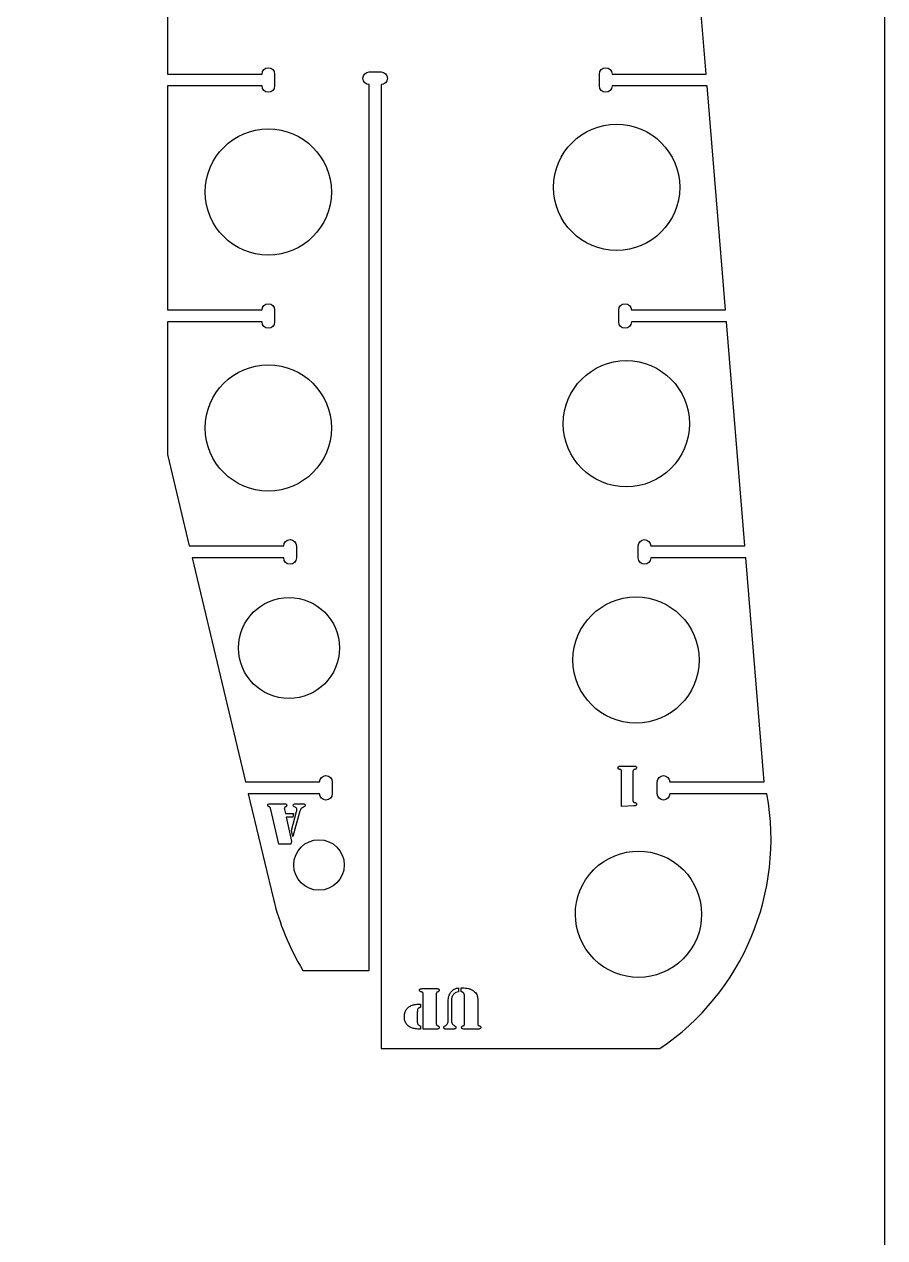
# Model space of a CAD drawing. Header units: inches. Extents: x -96 to 0, y -48 to 0.
# Drawn here: x -8.52 to 0, y -35.99 to -23.97 of the extents above; entities that cross this region are included whole.
import ezdxf

# ---------------------------------------------------------------- set-up
doc = ezdxf.new("R2010")
doc.units = ezdxf.units.IN
doc.layers.get('0').update_dxf_attribs({"linetype": 'CONTINUOUS'})

msp = doc.modelspace()

# ---------------------------------------------------------------- linework, layer by layer
for p, q in [((-2.6167672689733545, -31.316070403250855), (-2.4846060895772433, -31.316070403250855)), ((-2.606510858389618, -31.716070416016574), (-2.606510858389618, -31.37174804059137)), ((-2.4945694635461635, -31.37174804059137), (-2.4945694635461635, -31.646033785085713)), ((-6.089784669433525, -31.688841338246725), (-5.943557556528278, -31.688841338246725)), ((-5.838942170920806, -31.688841338246725), (-5.764509933568363, -31.688841338246725)), ((-2.4846060895772433, -31.709623540091435), (-2.606510858389618, -31.716070416016574)), ((-2.4816756882294895, -31.67621694360729), (-2.471419277645753, -31.677682138414568)), ((-6.000700412142467, -32.08884135101245), (-6.082165623582726, -31.74451897558724)), ((-5.9467809944908465, -31.74451897558724), (-5.937403717217954, -31.787009859662255)), ((-5.937403717217954, -31.787009859662255), (-5.855645469162879, -31.787009859662255)), ((-5.9291985864043255, -31.821881627487283), (-5.875279168752706, -32.06012341076454)), ((-5.863557551628494, -31.821881627487283), (-5.9291985864043255, -31.821881627487283)), ((-5.877330448522814, -31.95374977026858), (-5.825462316507901, -31.764445746991477)), ((-5.855645469162879, -31.787009859662255), (-5.863557551628494, -31.821881627487283)), ((-5.796158285430569, -31.772943914419926), (-5.862385393436032, -32.014409112193356)), ((-5.840407377461282, -31.722834007960504), (-5.850663788045018, -31.718145375190655)), ((-5.862385393436032, -32.014409112193356), (-5.877330448522814, -31.95374977026858)), ((-5.875279168752706, -32.06012341076454), (-5.882605177988689, -32.08884135101245)), ((-5.882605177988689, -32.08884135101245), (-6.000700412142467, -32.08884135101245)), ((-4.221624988296015, -33.511978358920175), (-4.221624988296015, -33.55036661305578)), ((-4.194665267737007, -33.55036661305578), (-4.194665267737007, -33.51197835892017)), ((-4.194665267737007, -33.51197835892017), (-4.188218368345472, -33.51197835892017)), ((-4.5829436281789215, -33.519890429652584), (-4.434665247236764, -33.519890429652584)), ((-4.572687217595185, -33.91989044241831), (-4.572687217595185, -33.5755680669931)), ((-4.442577317969182, -33.57322377407457), (-4.442577317969181, -33.86655709799631)), ((-4.161551719600875, -33.866557074529915), (-4.161551719600874, -33.62069629233466)), ((-4.031441814108272, -33.6368134821475), (-4.031441814108272, -33.86655707452992)), ((-4.630416146439006, -33.75139226519029), (-4.630416146439006, -33.84516517871759)), ((-4.597595670117283, -33.6731504917126), (-4.597595670117283, -33.70450582015984)), ((-4.323896045785365, -33.83197833158651), (-4.323896045785365, -33.6406230168061)), ((-4.292833765686141, -33.640916065154116), (-4.292833765686142, -33.83197833158651)), ((-4.597302621769268, -33.888242089089445), (-4.597302621769268, -33.91989044241831)), ((-4.434665247236764, -33.91989044241831), (-4.572687217595185, -33.91989044241831)), ((-4.271148798059405, -33.91989044241831), (-4.34294367214556, -33.91989044241831)), ((-4.169463790333292, -33.91989044241831), (-4.180013249265041, -33.91871824902625)), ((-4.023529725776058, -33.91989044241831), (-4.169463790333292, -33.91989044241831))]:
    msp.add_line(p, q)
msp.add_lwpolyline([(0, -48), (0, 0), (-96, 0), (-96, -48)], close=True)
msp.add_lwpolyline([(-7.106340883298627, -22.246271911909986), (-7.106340883298627, -24.464382148130458), (-6.1688408832986275, -24.464382148130458, -0.9999999999999999), (-6.043840883298628, -24.464382148130458), (-6.043840883298628, -24.582492384350928, -0.9999999999999999), (-6.1688408832986275, -24.582492384350928), (-7.106340883298627, -24.582492384350928), (-7.106340883298627, -26.8006026205714), (-6.1688408832986275, -26.8006026205714, -0.9999999999999999), (-6.043840883298627, -26.8006026205714), (-6.0438408832986275, -26.91871285679187, -0.9999999999999999), (-6.1688408832986275, -26.91871285679187), (-7.106340883298627, -26.91871285679187), (-7.106340883298627, -28.232070996149798), (-6.890331455379842, -29.13682309301235), (-5.952924478439763, -29.136823093012346, -0.9999999999999999), (-5.827924478439765, -29.136823093012346), (-5.827924478439764, -29.25493332923282, -0.9999999999999999), (-5.952924478439764, -29.25493332923282), (-6.862132654132727, -29.25493332923282), (-6.3325591667119285, -31.473043565453295), (-5.59798761415117, -31.473043565453295, -0.9999999999999999), (-5.472987614151169, -31.473043565453295), (-5.47298761415117, -31.591153801673766, -0.9999999999999999), (-5.59798761415117, -31.591153801673766), (-6.304360365464815, -31.591153801673766), (-6.058331386676913, -32.6216423159575, 0.07799661890969597), (-5.763561183745704, -33.338666063478094), (-5.106340883298628, -33.3386660634781), (-5.10634088329863, -24.56898887410876, -0.9999999999999999), (-5.106340883298626, -24.443988874108765), (-4.988230647078152, -24.443988874108765, -0.9999999999999999), (-4.988230647078156, -24.56898887410876), (-4.988230647078156, -34.11334267691631), (-2.228194760655761, -34.11334267691631, 0.2978962299884045), (-1.167495815244104, -31.591153801673766), (-2.12915597295933, -31.591153801673766, -0.9999999999999999), (-2.2541559729593303, -31.591153801673766), (-2.25415597295933, -31.473043565453295, -0.9999999999999999), (-2.1291559729593303, -31.473043565453295), (-1.1939895465624881, -31.473043565453295), (-1.3763515830749622, -29.25493332923282), (-2.317225548201225, -29.25493332923282, -0.9999999999999999), (-2.4422255482012236, -29.25493332923282), (-2.442225548201224, -29.136823093012346, -0.9999999999999999), (-2.3172255482012245, -29.136823093012346), (-1.3860620216539017, -29.136823093012346), (-1.5684240581663755, -26.91871285679187), (-2.5092980232926374, -26.91871285679187, -0.9999999999999999), (-2.634298023292638, -26.91871285679187), (-2.634298023292638, -26.8006026205714, -0.9999999999999999), (-2.5092980232926374, -26.8006026205714), (-1.5781344967453153, -26.8006026205714), (-1.7604965332577895, -24.582492384350928), (-2.701370498384051, -24.582492384350928, -0.9999999999999999), (-2.826370498384051, -24.582492384350928), (-2.8263704983840507, -24.464382148130458, -0.9999999999999999), (-2.701370498384051, -24.464382148130458), (-1.7702069718367284, -24.464382148130458), (-1.9525690083492024, -22.246271911909986)], format="xyb")
msp.add_lwpolyline([(-2.8835232063614487, -32.343332564923536, 0.9989811285336238), (-2.881726351922725, -32.341525346408226, -980.9778155931527)], format="xyb", close=True)
for centre, radius in [((-2.6559366560748803, -25.58624003033983), 0.6250000000000001), ((-6.106340861992883, -25.63249238435093), 0.6249999999999998), ((-6.106340898724898, -27.96871285679187), 0.6249999999999998), ((-2.559730704382986, -27.926589045015653), 0.6250000000000001), ((-5.9013289648212375, -30.14688961424763), 0.5000000000000001), ((-2.463552567679415, -30.266261419843623), 0.6249999999999998), ((-5.604338414510493, -32.29497114267701), 0.2499999999999999)]:
    msp.add_circle(centre, radius)
for points, knots in [([(-2.6428478679547163, -31.33189459164848), (-2.642472866115999, -31.329443013197128), (-2.641684462207742, -31.324288814382907), (-2.637449443841065, -31.321204276633832), (-2.6352287986375216, -31.31958688956144)], [0, 0, 0, 0, 0.018148465694135172, 0.03815533633406028, 0.03815533633406028, 0.03815533633406028, 0.03815533633406028]), ([(-2.6287819227123825, -31.34801178146133), (-2.632882571682539, -31.346625271450247), (-2.640771126227297, -31.343957996116785), (-2.6421741619268717, -31.335808024021567), (-2.6428478679547163, -31.33189459164848)], [0, 0, 0, 0, 0.03038591871365737, 0.058454400488738734, 0.058454400488738734, 0.058454400488738734, 0.058454400488738734]), ([(-2.6352287986375216, -31.31958688956144), (-2.6327921709694113, -31.318568580271446), (-2.6269132983117096, -31.31611169663659), (-2.6205141499779456, -31.316085652704356), (-2.6167672689733545, -31.316070403250855)], [0, 0, 0, 0, 0.01995227984775079, 0.04813903822520911, 0.04813903822520911, 0.04813903822520911, 0.04813903822520911]), ([(-2.6153020741660766, -31.35167479194592), (-2.616765437109806, -31.351240835815258), (-2.6212302041456343, -31.349916821813487), (-2.6257461285120813, -31.34877760852457), (-2.6287819227123825, -31.34801178146133)], [0, 0, 0, 0, 0.011629962921362523, 0.035483387974049284, 0.035483387974049284, 0.035483387974049284, 0.035483387974049284]), ([(-2.6109064428114515, -31.355337802430512), (-2.611611580415672, -31.354479457663896), (-2.6128484893159145, -31.352973802207508), (-2.614564379472357, -31.352065352303754), (-2.6153020741660766, -31.35167479194592)], [0, 0, 0, 0, 0.00835760546625572, 0.01466039610433187, 0.01466039610433187, 0.01466039610433187, 0.01466039610433187]), ([(-2.606510858389618, -31.37174804059137), (-2.606560403549515, -31.36838207978722), (-2.6066469221643476, -31.36250424496018), (-2.609631144770148, -31.357483431217968), (-2.6109064428114515, -31.355337802430512)], [0, 0, 0, 0, 0.025090502153376992, 0.04381448150054851, 0.04381448150054851, 0.04381448150054851, 0.04381448150054851]), ([(-2.4901738556579343, -31.355337802430512), (-2.491449152440697, -31.357483431363757), (-2.4944333725531087, -31.362504246206946), (-2.494519908471647, -31.36838207999949), (-2.4945694635461635, -31.37174804059137)], [0, 0, 0, 0, 0.018723979347171512, 0.04381448813127393, 0.04381448813127393, 0.04381448813127393, 0.04381448813127393]), ([(-2.4860712961177187, -31.35167479194592), (-2.4867892994127603, -31.35206223579889), (-2.488440127984258, -31.352953044221007), (-2.4895478952577914, -31.354476788197577), (-2.4901738556579343, -31.355337802430512)], [0, 0, 0, 0, 0.006144193520330556, 0.014126690340030402, 0.014126690340030402, 0.014126690340030402, 0.014126690340030402]), ([(-2.4725914358382153, -31.34801178146133), (-2.4756272255954013, -31.348777610386016), (-2.4801431524236786, -31.349916828732308), (-2.484607925247834, -31.351240836176643), (-2.4860712961177187, -31.35167479194592)], [0, 0, 0, 0, 0.023853396224135855, 0.035483416366071975, 0.035483416366071975, 0.035483416366071975, 0.035483416366071975]), ([(-2.4846060895772433, -31.316070403250855), (-2.480806326145669, -31.316070581585233), (-2.4743983880392104, -31.316070882329132), (-2.4685322130875544, -31.318569781496976), (-2.4661445481798783, -31.31958688956144)], [0, 0, 0, 0, 0.02855776592555178, 0.048159944639992375, 0.048159944639992375, 0.048159944639992375, 0.048159944639992375]), ([(-2.4585255023290795, -31.33189459164848), (-2.4591992083256846, -31.335808023850337), (-2.4606022433293995, -31.34395799192475), (-2.468490791753006, -31.346625270395332), (-2.4725914358382153, -31.34801178146133)], [0, 0, 0, 0, 0.028068481775081363, 0.05845437420775694, 0.05845437420775694, 0.05845437420775694, 0.05845437420775694]), ([(-2.4661445481798783, -31.31958688956144), (-2.463923910116176, -31.321204294095782), (-2.4596889235550314, -31.324288851898718), (-2.4589005079539046, -31.329443033155737), (-2.4585255023290795, -31.33189459164848)], [0, 0, 0, 0, 0.020006920255966457, 0.03815526708241054, 0.03815526708241054, 0.03815526708241054, 0.03815526708241054]), ([(-6.112641806985921, -31.704079429948322), (-6.111211486535453, -31.699662260947026), (-6.107815375708886, -31.689174264733882), (-6.096395121124196, -31.688963396386118), (-6.0897846694335245, -31.688841338246725)], [0, 0, 0, 0, 0.032454888649761454, 0.07705993344530257, 0.07705993344530257, 0.07705993344530257, 0.07705993344530257]), ([(-6.109711417371365, -31.71287064572478), (-6.110565070324648, -31.7116429103542), (-6.1123960755188165, -31.709009533603194), (-6.112556288598186, -31.70579518300552), (-6.112641806985921, -31.704079429948322)], [0, 0, 0, 0, 0.011170944064549054, 0.02396062302287684, 0.02396062302287684, 0.02396062302287684, 0.02396062302287684]), ([(-6.099161958439615, -31.71931752164992), (-6.101386253541642, -31.718361932155087), (-6.105220623340388, -31.716714631176167), (-6.1083833638218294, -31.714007419864913), (-6.109711417371365, -31.71287064572478)], [0, 0, 0, 0, 0.018307879070119923, 0.031560191146226116, 0.031560191146226116, 0.031560191146226116, 0.031560191146226116]), ([(-5.943557556528278, -31.688841338246725), (-5.940846755120781, -31.68896268109928), (-5.935782722052854, -31.68918936100883), (-5.93148756275801, -31.69185277147342), (-5.929491623019142, -31.693090445427345)], [0, 0, 0, 0, 0.02027700962129945, 0.03787936916255008, 0.03787936916255008, 0.03787936916255008, 0.03787936916255008]), ([(-5.926561221671388, -31.713163694072794), (-5.927797541885618, -31.7143089486316), (-5.9309608842159065, -31.71723928349397), (-5.934782589778114, -31.719259193728575), (-5.93711066886994, -31.720489668109185)], [0, 0, 0, 0, 0.012796331473942402, 0.032741660742917775, 0.032741660742917775, 0.032741660742917775, 0.032741660742917775]), ([(-5.929491623019142, -31.693090445427345), (-5.927953217063669, -31.69463537274072), (-5.924842409646343, -31.697759366982023), (-5.924426920255953, -31.70215210628939), (-5.924216905286465, -31.704372478296335)], [0, 0, 0, 0, 0.01608523424964708, 0.03252591803564463, 0.03252591803564463, 0.03252591803564463, 0.03252591803564463]), ([(-5.924216905286465, -31.704372478296335), (-5.9242586227683764, -31.706126168970314), (-5.924333179720638, -31.709260342603798), (-5.925879935313784, -31.71197013481155), (-5.926561221671388, -31.713163694072794)], [0, 0, 0, 0, 0.013110428762480947, 0.02343079127962558, 0.02343079127962558, 0.02343079127962558, 0.02343079127962558]), ([(-5.860334113665925, -31.703493333252297), (-5.859017855105028, -31.699243046768082), (-5.8559291567843665, -31.68926943435169), (-5.845135866439224, -31.68899742814685), (-5.838942170920806, -31.688841338246725)], [0, 0, 0, 0, 0.03104194563206241, 0.07284222734976248, 0.07284222734976248, 0.07284222734976248, 0.07284222734976248]), ([(-5.850663788045018, -31.718145375190655), (-5.853484198275181, -31.71645554591736), (-5.859062344836219, -31.713113438003838), (-5.859913378016008, -31.706675925033412), (-5.860334113665925, -31.703493333252297)], [0, 0, 0, 0, 0.023684955154482008, 0.04684359379014335, 0.04684359379014335, 0.04684359379014335, 0.04684359379014335]), ([(-5.764509933568363, -31.688841338246725), (-5.761199712872696, -31.688953553430785), (-5.755119194664832, -31.689159680614615), (-5.749793482306009, -31.692061411739424), (-5.7473670760041164, -31.693383446842567)], [0, 0, 0, 0, 0.024823811491383577, 0.04559866294098173, 0.04559866294098173, 0.04559866294098173, 0.04559866294098173]), ([(-5.741066709586487, -31.705837673103616), (-5.741872770457199, -31.70864926555827), (-5.743785313858741, -31.715320340649942), (-5.750231251678244, -31.71822383260771), (-5.7539604834365115, -31.71990361834595)], [0, 0, 0, 0, 0.02135629539551953, 0.05067215557057357, 0.05067215557057357, 0.05067215557057357, 0.05067215557057357]), ([(-5.7473670760041164, -31.693383446842567), (-5.745529484808312, -31.69504507252056), (-5.741834054659552, -31.698386632732884), (-5.741323423882335, -31.70334493724169), (-5.741066709586487, -31.705837673103616)], [0, 0, 0, 0, 0.018196513781060172, 0.03659352840954955, 0.03659352840954955, 0.03659352840954955, 0.03659352840954955]), ([(-2.4945694635461635, -31.646033785085713), (-2.4945551275589626, -31.650466842689386), (-2.494530619258281, -31.658045442416547), (-2.4923836501179224, -31.665295620576508), (-2.4914925380244033, -31.66830484940848)], [0, 0, 0, 0, 0.033551410999293554, 0.05735831495493587, 0.05735831495493587, 0.05735831495493587, 0.05735831495493587]), ([(-2.4914925380244033, -31.66830484940848), (-2.4903587255221233, -31.67038617742778), (-2.488172228940944, -31.67439990684898), (-2.4837869644108883, -31.675626434504224), (-2.4816756882294895, -31.67621694360729)], [0, 0, 0, 0, 0.017251664634684867, 0.03326890968970081, 0.03326890968970081, 0.03326890968970081, 0.03326890968970081]), ([(-2.466437590661293, -31.706400078662472), (-2.468668878485717, -31.70713635945932), (-2.474552029053752, -31.70907768264533), (-2.4807554343292955, -31.709414479400525), (-2.4846060895772433, -31.709623540091435)], [0, 0, 0, 0, 0.017841453434074832, 0.04704187230184887, 0.04704187230184887, 0.04704187230184887, 0.04704187230184887]), ([(-2.471419277645753, -31.677682138414568), (-2.467405725946463, -31.678663030283836), (-2.4597901660974775, -31.68052423484665), (-2.4583347592206843, -31.68814405871226), (-2.4576463807514335, -31.6917480836569)], [0, 0, 0, 0, 0.028661860292282647, 0.05438477657525498, 0.05438477657525498, 0.05438477657525498, 0.05438477657525498]), ([(-2.4576463807514335, -31.6917480836569), (-2.458051003942361, -31.69472533445613), (-2.4588829099196747, -31.700846567226222), (-2.4638740472668514, -31.704515595645216), (-2.466437590661293, -31.706400078662472)], [0, 0, 0, 0, 0.021935409297943506, 0.04509923928966707, 0.04509923928966707, 0.04509923928966707, 0.04509923928966707]), ([(-6.087440353048601, -31.72840178577439), (-6.088742716204722, -31.726576741566507), (-6.091719414988316, -31.722405395926017), (-6.096482701620987, -31.720429131983597), (-6.099161958439615, -31.71931752164992)], [0, 0, 0, 0, 0.01677307289071104, 0.03833676147566837, 0.03833676147566837, 0.03833676147566837, 0.03833676147566837]), ([(-6.082165623582726, -31.74451897558724), (-6.082943414523928, -31.74164454716169), (-6.084422045776954, -31.736180071453045), (-6.086469773095388, -31.730903004991198), (-6.087440353048601, -31.72840178577439)], [0, 0, 0, 0, 0.022672070537504984, 0.04310108319817979, 0.04310108319817979, 0.04310108319817979, 0.04310108319817979]), ([(-5.945315799683569, -31.726936590967114), (-5.945998911228378, -31.728228481401718), (-5.9474505595453255, -31.730973817195437), (-5.947587576218241, -31.734082171071098), (-5.947660116068493, -31.735727806743572)], [0, 0, 0, 0, 0.010996099155249168, 0.02336729477491179, 0.02336729477491179, 0.02336729477491179, 0.02336729477491179]), ([(-5.947660116068493, -31.735727806743572), (-5.947633268026458, -31.73729548649814), (-5.9475826526945355, -31.740250958298258), (-5.947037146296922, -31.74315522688249), (-5.946780994490847, -31.74451897558724)], [0, 0, 0, 0, 0.011922204599077238, 0.02247636316357453, 0.02247636316357453, 0.02247636316357453, 0.02247636316357453]), ([(-5.93711066886994, -31.720489668109185), (-5.938857919251023, -31.72140822506099), (-5.941996739521533, -31.72305835214705), (-5.944296305993262, -31.725745338078184), (-5.945315799683569, -31.726936590967114)], [0, 0, 0, 0, 0.01487255154652911, 0.026717559643341333, 0.026717559643341333, 0.026717559643341333, 0.026717559643341333]), ([(-5.823117994256378, -31.74920765528988), (-5.823865186055631, -31.743481235857946), (-5.825373800443318, -31.7319193333403), (-5.835364770117503, -31.725881434958488), (-5.840407377461282, -31.722834007960504)], [0, 0, 0, 0, 0.041665880951243094, 0.08412531767815032, 0.08412531767815032, 0.08412531767815032, 0.08412531767815032]), ([(-5.825462316507901, -31.764445746991477), (-5.824779046158858, -31.761823004218506), (-5.823476207981085, -31.756822041686036), (-5.823233442137257, -31.7516616784414), (-5.823117994256378, -31.74920765528988)], [0, 0, 0, 0, 0.020586897004638397, 0.03925444067216881, 0.03925444067216881, 0.03925444067216881, 0.03925444067216881]), ([(-5.782678433950963, -31.741002489276656), (-5.785354531793915, -31.74558693257595), (-5.791223678325224, -31.75564141154758), (-5.794419585219048, -31.76684740769472), (-5.796158285430569, -31.772943914419923)], [0, 0, 0, 0, 0.04029205156030426, 0.08836745460459099, 0.08836745460459099, 0.08836745460459099, 0.08836745460459099]), ([(-5.7716894200969895, -31.72942740805965), (-5.773622567311918, -31.731037892076085), (-5.777735956818358, -31.73446471234219), (-5.780966259166153, -31.738737670135247), (-5.782678433950963, -31.741002489276656)], [0, 0, 0, 0, 0.019107986239937296, 0.04065835725369657, 0.04065835725369657, 0.04065835725369657, 0.04065835725369657]), ([(-5.7539604834365115, -31.71990361834595), (-5.757496536664576, -31.721473716885075), (-5.76364863379621, -31.724205406171382), (-5.769290388204413, -31.727869382686954), (-5.7716894200969895, -31.72942740805965)], [0, 0, 0, 0, 0.029421014581103886, 0.05118727794526957, 0.05118727794526957, 0.05118727794526957, 0.05118727794526957]), ([(-4.256789804469058, -33.5222347695039), (-4.251472846744296, -33.52002092659205), (-4.240137086984609, -33.51530101105135), (-4.228045240133905, -33.51313070062981), (-4.221624988296015, -33.51197835892017)], [0, 0, 0, 0, 0.043754285898787264, 0.09328418601024321, 0.09328418601024321, 0.09328418601024321, 0.09328418601024321]), ([(-4.188218368345472, -33.51197835892017), (-4.1765489509207105, -33.51213608835471), (-4.155229502928399, -33.51242425222391), (-4.1343655273260955, -33.516757075124204), (-4.124921661687763, -33.51871828319332)], [0, 0, 0, 0, 0.08867768935366124, 0.1620097488536208, 0.1620097488536208, 0.1620097488536208, 0.1620097488536208]), ([(-4.124921661687763, -33.51871828319332), (-4.115483586189665, -33.521588813010354), (-4.097172164188031, -33.52715811396144), (-4.080926067142882, -33.537264259350664), (-4.073053535539448, -33.54216149397535)], [0, 0, 0, 0, 0.07480273875074814, 0.14512964178120824, 0.14512964178120824, 0.14512964178120824, 0.14512964178120824]), ([(-4.609024227160282, -33.53571461805021), (-4.608649224311969, -33.533263040930244), (-4.607860820068121, -33.52810885659755), (-4.603625830377381, -33.52502430629342), (-4.6014052047758796, -33.52340691596317)], [0, 0, 0, 0, 0.018148465694135172, 0.038155249851807196, 0.038155249851807196, 0.038155249851807196, 0.038155249851807196]), ([(-4.5949583288507405, -33.55183180786306), (-4.59905895828111, -33.550445293632315), (-4.606947488341247, -33.54777800575035), (-4.608350521257392, -33.53962804973837), (-4.609024227160282, -33.53571461805021)], [0, 0, 0, 0, 0.030385813589769186, 0.05845429536485055, 0.05845429536485055, 0.05845429536485055, 0.05845429536485055]), ([(-4.6014052047758796, -33.52340691596317), (-4.598968569206261, -33.52238860664598), (-4.593089679914637, -33.519931723961115), (-4.586690516763277, -33.51990567944406), (-4.582943628178921, -33.519890429652584)], [0, 0, 0, 0, 0.01995233599256316, 0.048139153787326285, 0.048139153787326285, 0.048139153787326285, 0.048139153787326285]), ([(-4.581478433371643, -33.55549481834765), (-4.582941796240976, -33.55506086193193), (-4.587406577559457, -33.55373684275765), (-4.591922518618699, -33.55259763345799), (-4.5949583288507405, -33.55183180786306)], [0, 0, 0, 0, 0.011629962921362523, 0.03548350328827684, 0.03548350328827684, 0.03548350328827684, 0.03548350328827684]), ([(-4.57708284894981, -33.55915782883224), (-4.5777879693053345, -33.558299482749256), (-4.5790248531841184, -33.55679381861101), (-4.58074073718437, -33.55588537723234), (-4.581478433371643, -33.55549481834765)], [0, 0, 0, 0, 0.008357523186762871, 0.014660313824839021, 0.014660313824839021, 0.014660313824839021, 0.014660313824839021]), ([(-4.572687217595185, -33.5755680669931), (-4.572736758338566, -33.57220210390196), (-4.572823269346289, -33.566324257929246), (-4.5758075318001605, -33.561303456048975), (-4.57708284894981, -33.55915782883224)], [0, 0, 0, 0, 0.025090502153376992, 0.04381453481286709, 0.04381453481286709, 0.04381453481286709, 0.04381453481286709]), ([(-4.4390608785913885, -33.558278730720986), (-4.440080986536314, -33.56026897191237), (-4.442472137318148, -33.56493413191285), (-4.442538987358693, -33.57020280927102), (-4.442577317969181, -33.57322377407457)], [0, 0, 0, 0, 0.016834777794465516, 0.039461012224741784, 0.039461012224741784, 0.039461012224741784, 0.039461012224741784]), ([(-4.435690916454813, -33.55490872165162), (-4.436266914538781, -33.55528401785851), (-4.437621536459089, -33.5561666327189), (-4.4385355260438155, -33.55750782570736), (-4.4390608785913885, -33.558278730720986)], [0, 0, 0, 0, 0.005191911742988367, 0.012210244532224537, 0.012210244532224537, 0.012210244532224537, 0.012210244532224537]), ([(-4.424408836653027, -33.55095270975181), (-4.426969963811854, -33.551793726016506), (-4.43075739165191, -33.55303743170441), (-4.4344842326862395, -33.55445102552242), (-4.435690916454813, -33.55490872165162)], [0, 0, 0, 0, 0.020536839233967815, 0.030370142456010506, 0.030370142456010506, 0.030370142456010506, 0.030370142456010506]), ([(-4.434665247236764, -33.519890429652584), (-4.431486276714904, -33.51996934257354), (-4.425758115265574, -33.52011153513195), (-4.420667152892258, -33.52269622826076), (-4.418401533249909, -33.52384648848519)], [0, 0, 0, 0, 0.023857894455258623, 0.04298934838841697, 0.04298934838841697, 0.04298934838841697, 0.04298934838841697]), ([(-4.412687231262013, -33.53512852135418), (-4.413192229217814, -33.53879684274056), (-4.414210995877168, -33.54619719650698), (-4.420990102207305, -33.549358466686584), (-4.424408836653027, -33.55095270975181)], [0, 0, 0, 0, 0.026378822716005394, 0.053215789860981286, 0.053215789860981286, 0.053215789860981286, 0.053215789860981286]), ([(-4.418401533249909, -33.52384648848519), (-4.416734983196648, -33.52532423819349), (-4.4133487207329685, -33.52832687730304), (-4.412910023516306, -33.53283770089885), (-4.412687231262013, -33.53512852135418)], [0, 0, 0, 0, 0.016341781839681397, 0.0332048607391411, 0.0332048607391411, 0.0332048607391411, 0.0332048607391411]), ([(-4.323896045785365, -33.6406230168061), (-4.3232577843621245, -33.625351835164196), (-4.322060665565917, -33.596709310458536), (-4.3085283963407255, -33.5715085373012), (-4.302211054692233, -33.55974392552827)], [0, 0, 0, 0, 0.11471082164746219, 0.2151508390174046, 0.2151508390174046, 0.2151508390174046, 0.2151508390174046]), ([(-4.302211054692233, -33.55974392552827), (-4.296183947467278, -33.55223730766526), (-4.283643890090449, -33.536618966196514), (-4.265969421952691, -33.52715176520091), (-4.256789804469058, -33.5222347695039)], [0, 0, 0, 0, 0.07257454397133731, 0.15099929560395353, 0.15099929560395353, 0.15099929560395353, 0.15099929560395353]), ([(-4.270562701363377, -33.57439592053384), (-4.277046605102184, -33.583474077042204), (-4.291188849676707, -33.603274727205886), (-4.292255922146195, -33.627693016777414), (-4.292833765686142, -33.640916065154116)], [0, 0, 0, 0, 0.08326117537090481, 0.1816035451930437, 0.1816035451930437, 0.1816035451930437, 0.1816035451930437]), ([(-4.221624988296015, -33.55036661305578), (-4.230946664537039, -33.55227590530134), (-4.249352859226194, -33.556045914458664), (-4.263553745240087, -33.568332019321794), (-4.270562701363377, -33.57439592053384)], [0, 0, 0, 0, 0.07118718724397803, 0.14056326286248413, 0.14056326286248413, 0.14056326286248413, 0.14056326286248413]), ([(-4.176789811302472, -33.55769263402496), (-4.1790352516463445, -33.55648475305846), (-4.184729202216441, -33.553421828435894), (-4.190917412064507, -33.55151903161314), (-4.194665267737007, -33.55036661305578)], [0, 0, 0, 0, 0.019389918378351665, 0.04916863505451573, 0.04916863505451573, 0.04916863505451573, 0.04916863505451573]), ([(-4.168291643874028, -33.56824209295671), (-4.169507722939411, -33.56603716994943), (-4.171726510696038, -33.56201419454255), (-4.1752138308205415, -33.559037743777786), (-4.176789811302472, -33.55769263402496)], [0, 0, 0, 0, 0.01899578046224522, 0.03465860593852757, 0.03465860593852757, 0.03465860593852757, 0.03465860593852757]), ([(-4.162870390234145, -33.58597100175084), (-4.163406660562358, -33.582815734512046), (-4.1644510359477, -33.57667091674941), (-4.167034666809175, -33.57100072867125), (-4.168291643874028, -33.56824209295671)], [0, 0, 0, 0, 0.024270859379614027, 0.04726699722816684, 0.04726699722816684, 0.04726699722816684, 0.04726699722816684]), ([(-4.161551719600874, -33.62069629233466), (-4.161539524710767, -33.613645727246464), (-4.161519468942962, -33.60205033810833), (-4.1624899925589585, -33.590498683865896), (-4.162870390234145, -33.58597100175084)], [0, 0, 0, 0, 0.053690764210957344, 0.08830005770653054, 0.08830005770653054, 0.08830005770653054, 0.08830005770653054]), ([(-4.073053535539448, -33.54216149397535), (-4.06627915385107, -33.54727620121615), (-4.053509833000165, -33.55691713094534), (-4.045272462082817, -33.570606449270855), (-4.041405182210593, -33.57703330873317)], [0, 0, 0, 0, 0.0639817466453108, 0.12060192193139924, 0.12060192193139924, 0.12060192193139924, 0.12060192193139924]), ([(-4.041405182210593, -33.57703330873317), (-4.038513002970739, -33.58536071275595), (-4.031806343604333, -33.60467108654524), (-4.031573975697728, -33.62516013135535), (-4.031441814108272, -33.6368134821475)], [0, 0, 0, 0, 0.066766236444802, 0.15482387773266568, 0.15482387773266568, 0.15482387773266568, 0.15482387773266568]), ([(-4.758474801494495, -33.79974392849442), (-4.75789517587852, -33.785764813641215), (-4.75680975404786, -33.7595871637638), (-4.744352867347023, -33.73660652244879), (-4.73854807702305, -33.72589776290496)], [0, 0, 0, 0, 0.10497061087178468, 0.1965706647148442, 0.1965706647148442, 0.1965706647148442, 0.1965706647148442]), ([(-4.73854807702305, -33.72589776290496), (-4.731100583302716, -33.71699160612369), (-4.715813850558033, -33.6987108201828), (-4.694037561966545, -33.68898204418284), (-4.682870392749743, -33.683992998992366)], [0, 0, 0, 0, 0.0872487752593295, 0.17908691967726123, 0.17908691967726123, 0.17908691967726123, 0.17908691967726123]), ([(-4.682870392749743, -33.683992998992366), (-4.6708919957311466, -33.680846453350654), (-4.642984315997381, -33.67351552351919), (-4.614088796736742, -33.673283135365864), (-4.597595670117283, -33.673150491712605)], [0, 0, 0, 0, 0.09403415815007661, 0.21908400311097148, 0.21908400311097148, 0.21908400311097148, 0.21908400311097148]), ([(-4.624262318861881, -33.72062303343908), (-4.626052264169404, -33.725038309833), (-4.630042668626962, -33.734881481314034), (-4.630283398777139, -33.74552372927066), (-4.630416146439006, -33.75139226519029)], [0, 0, 0, 0, 0.03601419381140206, 0.08028803948159155, 0.08028803948159155, 0.08028803948159155, 0.08028803948159155]), ([(-4.615324625844206, -33.71065967120336), (-4.617014344690853, -33.7119449516042), (-4.620624462777865, -33.71469097886853), (-4.622999121289799, -33.718563205683964), (-4.624262318861881, -33.72062303343908)], [0, 0, 0, 0, 0.016035553376987616, 0.034260280280589125, 0.034260280280589125, 0.034260280280589125, 0.034260280280589125]), ([(-4.597595670117283, -33.70450582015984), (-4.601229489090335, -33.70535185967225), (-4.607365046503692, -33.7067803634147), (-4.61301918373105, -33.70953605409205), (-4.615324625844206, -33.71065967120336)], [0, 0, 0, 0, 0.028308231777747012, 0.047797312587944035, 0.047797312587944035, 0.047797312587944035, 0.047797312587944035]), ([(-4.738841078438273, -33.86802231626999), (-4.744564290541348, -33.85793333292214), (-4.7565614154081, -33.836784580993516), (-4.757817782575696, -33.81246295557923), (-4.758474801494495, -33.79974392849442)], [0, 0, 0, 0, 0.08714657514390692, 0.18267859462162472, 0.18267859462162472, 0.18267859462162472, 0.18267859462162472]), ([(-4.6863868790603265, -33.90846186190891), (-4.696793339521952, -33.903560379095374), (-4.7172556161896955, -33.89392256825828), (-4.731728594640778, -33.876556538076144), (-4.738841078438273, -33.86802231626999)], [0, 0, 0, 0, 0.08648416562547322, 0.17005425917227876, 0.17005425917227876, 0.17005425917227876, 0.17005425917227876]), ([(-4.630416146439006, -33.84516517871759), (-4.630403276980655, -33.849187660226924), (-4.630381165189615, -33.85609892783145), (-4.628959240800174, -33.862854353096864), (-4.628364901868491, -33.865677999885065)], [0, 0, 0, 0, 0.030545002911085754, 0.0524812080826577, 0.0524812080826577, 0.0524812080826577, 0.0524812080826577]), ([(-4.628364901868491, -33.865677999885065), (-4.627469008965489, -33.86791234731726), (-4.625596434141624, -33.87258252913839), (-4.622023353423357, -33.87613356099733), (-4.620159735855269, -33.877985678505716)], [0, 0, 0, 0, 0.01814449273900877, 0.03792520309179523, 0.03792520309179523, 0.03792520309179523, 0.03792520309179523]), ([(-4.620159735855269, -33.877985678505716), (-4.616963466661733, -33.88047969791601), (-4.61019870266178, -33.88575818095371), (-4.601756163343172, -33.88738429452066), (-4.597302621769268, -33.88824208908945)], [0, 0, 0, 0, 0.030449640837280557, 0.06444533350450221, 0.06444533350450221, 0.06444533350450221, 0.06444533350450221]), ([(-4.442577317969181, -33.86655709799631), (-4.442539010569497, -33.86957806474344), (-4.442472200821764, -33.87484676029434), (-4.440081008226753, -33.87951191736101), (-4.4390608785913885, -33.8815021648163)], [0, 0, 0, 0, 0.0226262226655836, 0.0394611025776007, 0.0394611025776007, 0.0394611025776007, 0.0394611025776007]), ([(-4.351441839574004, -33.88648382246776), (-4.347344936226781, -33.88376573079861), (-4.338923265926875, -33.87817837128766), (-4.333835008189887, -33.86943521479466), (-4.33122204328815, -33.864945355548635)], [0, 0, 0, 0, 0.03694125238823363, 0.07593712170198616, 0.07593712170198616, 0.07593712170198616, 0.07593712170198616]), ([(-4.33122204328815, -33.864945355548635), (-4.3290859359006335, -33.85984946871996), (-4.324667107470911, -33.84930793427988), (-4.3241586893339665, -33.837881242381535), (-4.323896045785365, -33.83197833158651)], [0, 0, 0, 0, 0.041757284230255494, 0.086380617277459, 0.086380617277459, 0.086380617277459, 0.086380617277459]), ([(-4.292833765686142, -33.83197833158651), (-4.291807841095543, -33.84420775222046), (-4.289847233749801, -33.86757895527845), (-4.271033586949798, -33.88137297653094), (-4.262064533934933, -33.88794901727504)], [0, 0, 0, 0, 0.08870599759869675, 0.16952282077736386, 0.16952282077736386, 0.16952282077736386, 0.16952282077736386]), ([(-4.165068182445062, -33.8815021413499), (-4.164048054060092, -33.87951189376724), (-4.161656864039568, -33.87484673570658), (-4.161590036948905, -33.86957804108135), (-4.161551719600874, -33.86655707452992)], [0, 0, 0, 0, 0.0168348799120171, 0.03946110845986929, 0.03946110845986929, 0.03946110845986929, 0.03946110845986929]), ([(-4.031441814108272, -33.86655707452992), (-4.0314034975328825, -33.8695780376792), (-4.031336671670925, -33.87484673573845), (-4.028945467563436, -33.8795118904431), (-4.027925330730988, -33.8815021413499)], [0, 0, 0, 0, 0.022626198891016407, 0.039461126897260876, 0.039461126897260876, 0.039461126897260876, 0.039461126897260876]), ([(-4.597302621769268, -33.91989044241831), (-4.614913993851353, -33.91982299684715), (-4.645137344449823, -33.919707251683526), (-4.674241805004198, -33.911772834817874), (-4.6863868790603265, -33.90846186190891)], [0, 0, 0, 0, 0.1334311668619235, 0.22898482401227704, 0.22898482401227704, 0.22898482401227704, 0.22898482401227704]), ([(-4.4390608785913885, -33.8815021648163), (-4.438535526078094, -33.88227306277884), (-4.437621536609913, -33.88361424341655), (-4.436266914549763, -33.884496838981974), (-4.435690916454813, -33.88487212695287)], [0, 0, 0, 0, 0.007018286168885641, 0.01221016266354142, 0.01221016266354142, 0.01221016266354142, 0.01221016266354142]), ([(-4.435690916454813, -33.88487212695287), (-4.434484233413439, -33.88532983678733), (-4.4307574038231, -33.886743469445086), (-4.426969966916335, -33.88798715837815), (-4.424408836653027, -33.88882816231908)], [0, 0, 0, 0, 0.009833334521661826, 0.030370164169457425, 0.030370164169457425, 0.030370164169457425, 0.030370164169457425]), ([(-4.418401533249909, -33.9159343835857), (-4.420667152892258, -33.91708464381013), (-4.425758115265575, -33.91966933693894), (-4.431486276714904, -33.91981152949735), (-4.434665247236764, -33.91989044241831)], [0, 0, 0, 0, 0.019131453933158345, 0.04298934838841697, 0.04298934838841697, 0.04298934838841697, 0.04298934838841697]), ([(-4.424408836653027, -33.88882816231908), (-4.420990102192827, -33.890422401234794), (-4.414210990121797, -33.89358366584993), (-4.413192227599835, -33.900984024008494), (-4.412687231262013, -33.90465235071671)], [0, 0, 0, 0, 0.026836950613602726, 0.053215801920938, 0.053215801920938, 0.053215801920938, 0.053215801920938]), ([(-4.412687231262013, -33.90465235071671), (-4.41291002043617, -33.90694318083703), (-4.413348710255197, -33.91145400976179), (-4.4167349832417075, -33.91445664192707), (-4.418401533249909, -33.9159343835857)], [0, 0, 0, 0, 0.016863137107823965, 0.033204874492168225, 0.033204874492168225, 0.033204874492168225, 0.033204874492168225]), ([(-4.368731222778908, -33.905238400479945), (-4.3685365494494, -33.90317555205219), (-4.368147545959434, -33.89905349157427), (-4.365410088042856, -33.895947512652846), (-4.364042566542665, -33.894395893200176)], [0, 0, 0, 0, 0.01536379767702988, 0.03070051213808938, 0.03070051213808938, 0.03070051213808938, 0.03070051213808938]), ([(-4.361112153461713, -33.917253054218975), (-4.36333309047257, -33.91571415650108), (-4.367587367257723, -33.91276634807431), (-4.368361313624098, -33.90767284843295), (-4.368731222778908, -33.905238400479945)], [0, 0, 0, 0, 0.0196269056087869, 0.037595973450711404, 0.037595973450711404, 0.037595973450711404, 0.037595973450711404]), ([(-4.364042566542665, -33.894395893200176), (-4.362758042336408, -33.89347728000258), (-4.358719734261042, -33.89058932890291), (-4.354392587171958, -33.888148357855094), (-4.351441839574004, -33.88648382246776)], [0, 0, 0, 0, 0.012027790366088238, 0.03781316282527584, 0.03781316282527584, 0.03781316282527584, 0.03781316282527584]), ([(-4.355104826592199, -33.91945086989628), (-4.356135705900604, -33.91924252385325), (-4.358249060219984, -33.918815404008676), (-4.360142381121611, -33.917782245371235), (-4.361112153461713, -33.917253054218975)], [0, 0, 0, 0, 0.007965664200831488, 0.0163300113876864, 0.0163300113876864, 0.0163300113876864, 0.0163300113876864]), ([(-4.34294367214556, -33.91989044241831), (-4.345473093928549, -33.91989894188231), (-4.349533733299565, -33.91991258660475), (-4.353579294716705, -33.919577301732765), (-4.355104826592199, -33.91945086989628)], [0, 0, 0, 0, 0.01926135623132814, 0.030921462754103922, 0.030921462754103922, 0.030921462754103922, 0.030921462754103922]), ([(-4.252980293276856, -33.91666700445573), (-4.255396886998854, -33.9176005465664), (-4.261219244058399, -33.919849751904025), (-4.267484161110642, -33.91987542503061), (-4.271148798059405, -33.91989044241831)], [0, 0, 0, 0, 0.01959511951716582, 0.04721099016969685, 0.04721099016969685, 0.04721099016969685, 0.04721099016969685]), ([(-4.262064533934933, -33.88794901727504), (-4.259472103594398, -33.88927544053968), (-4.2551726077704055, -33.891475287994766), (-4.251610642005863, -33.89471954187147), (-4.250196404369912, -33.89600763564786)], [0, 0, 0, 0, 0.02205387873623653, 0.036575933419173035, 0.036575933419173035, 0.036575933419173035, 0.036575933419173035]), ([(-4.247412515462967, -33.90582447370957), (-4.247592469726917, -33.90814908715882), (-4.247934642616527, -33.91256920860354), (-4.251357548859273, -33.9153491020104), (-4.252980293276856, -33.91666700445573)], [0, 0, 0, 0, 0.016934429871494433, 0.032199863875703894, 0.032199863875703894, 0.032199863875703894, 0.032199863875703894]), ([(-4.250196404369912, -33.89600763564786), (-4.24938673560256, -33.897352870357025), (-4.247578050188276, -33.900357934273735), (-4.247471414855646, -33.903879408393365), (-4.247412515462967, -33.90582447370957)], [0, 0, 0, 0, 0.011775391580410495, 0.02630455793501517, 0.02630455793501517, 0.02630455793501517, 0.02630455793501517]), ([(-4.191441829774438, -33.9043592789023), (-4.19092116961468, -33.9007715331288), (-4.189861911798023, -33.89347243853987), (-4.183138721432712, -33.89039361769032), (-4.179720200917028, -33.88882813885269)], [0, 0, 0, 0, 0.025843804254525454, 0.05257796502323651, 0.05257796502323651, 0.05257796502323651, 0.05257796502323651]), ([(-4.188218368345472, -33.91344354302677), (-4.189158486339477, -33.912099661066485), (-4.191067749578027, -33.909370403207284), (-4.191315878907645, -33.90604649853027), (-4.191441829774438, -33.9043592789023)], [0, 0, 0, 0, 0.012255937028695792, 0.024890290550859662, 0.024890290550859662, 0.024890290550859662, 0.024890290550859662]), ([(-4.180013249265041, -33.91871824902625), (-4.1815947252340795, -33.91813902225875), (-4.184724519245356, -33.916992713049126), (-4.187062006647274, -33.91461821432958), (-4.188218368345472, -33.91344354302677)], [0, 0, 0, 0, 0.012658954385988554, 0.025052495518094284, 0.025052495518094284, 0.025052495518094284, 0.025052495518094284]), ([(-4.179720200917028, -33.88882813885269), (-4.177159078089152, -33.887987135870986), (-4.173371655770865, -33.88674344953623), (-4.169644843191031, -33.885329813506054), (-4.168438168048034, -33.88487210348648)], [0, 0, 0, 0, 0.020536773210792097, 0.030370051899720668, 0.030370051899720668, 0.030370051899720668, 0.030370051899720668]), ([(-4.168438168048034, -33.88487210348648), (-4.167862157357377, -33.8844968086712), (-4.166507529005837, -33.88361421221041), (-4.1655935323793045, -33.88227303025041), (-4.165068182445062, -33.8815021413499)], [0, 0, 0, 0, 0.005191983840895191, 0.012210204820308511, 0.012210204820308511, 0.012210204820308511, 0.012210204820308511]), ([(-4.027925330730988, -33.8815021413499), (-4.027399986098476, -33.88227303038451), (-4.02648599830993, -33.88361421314407), (-4.025131374674947, -33.88449680879948), (-4.024555365661112, -33.88487210348648)], [0, 0, 0, 0, 0.007018197767874299, 0.012210169592414295, 0.012210169592414295, 0.012210169592414295, 0.012210169592414295]), ([(-4.024555365661112, -33.88487210348648), (-4.023348692261805, -33.8853298090185), (-4.019621870714181, -33.88674343663323), (-4.015834445023525, -33.88798712974045), (-4.013273315192322, -33.88882813885269)], [0, 0, 0, 0, 0.009833254297392494, 0.03037009353136031, 0.03037009353136031, 0.03037009353136031, 0.03037009353136031]), ([(-4.007265988322808, -33.9159343835857), (-4.009531615870062, -33.91708464389793), (-4.0146225879153805, -33.91966933311639), (-4.020350755757583, -33.919811528197755), (-4.023529725776059, -33.91989044241831)], [0, 0, 0, 0, 0.019131508718428135, 0.042989403173686755, 0.042989403173686755, 0.042989403173686755, 0.042989403173686755]), ([(-4.013273315192322, -33.88882813885269), (-4.009854796837556, -33.89039361799125), (-4.003131609759351, -33.89347243987352), (-4.002072360141574, -33.90077153321198), (-4.001551703934709, -33.9043592789023)], [0, 0, 0, 0, 0.026734145210983138, 0.05257794195509971, 0.05257794195509971, 0.05257794195509971, 0.05257794195509971]), ([(-4.001551703934709, -33.9043592789023), (-4.001762629937731, -33.90672702882879), (-4.002173242586864, -33.91133636127652), (-4.005599669316, -33.91442993542261), (-4.007265988322808, -33.9159343835857)], [0, 0, 0, 0, 0.017408693462370978, 0.033889751088586904, 0.033889751088586904, 0.033889751088586904, 0.033889751088586904])]:
    msp.add_open_spline(points, degree=3, knots=knots)

doc.saveas('drawing.dxf')
